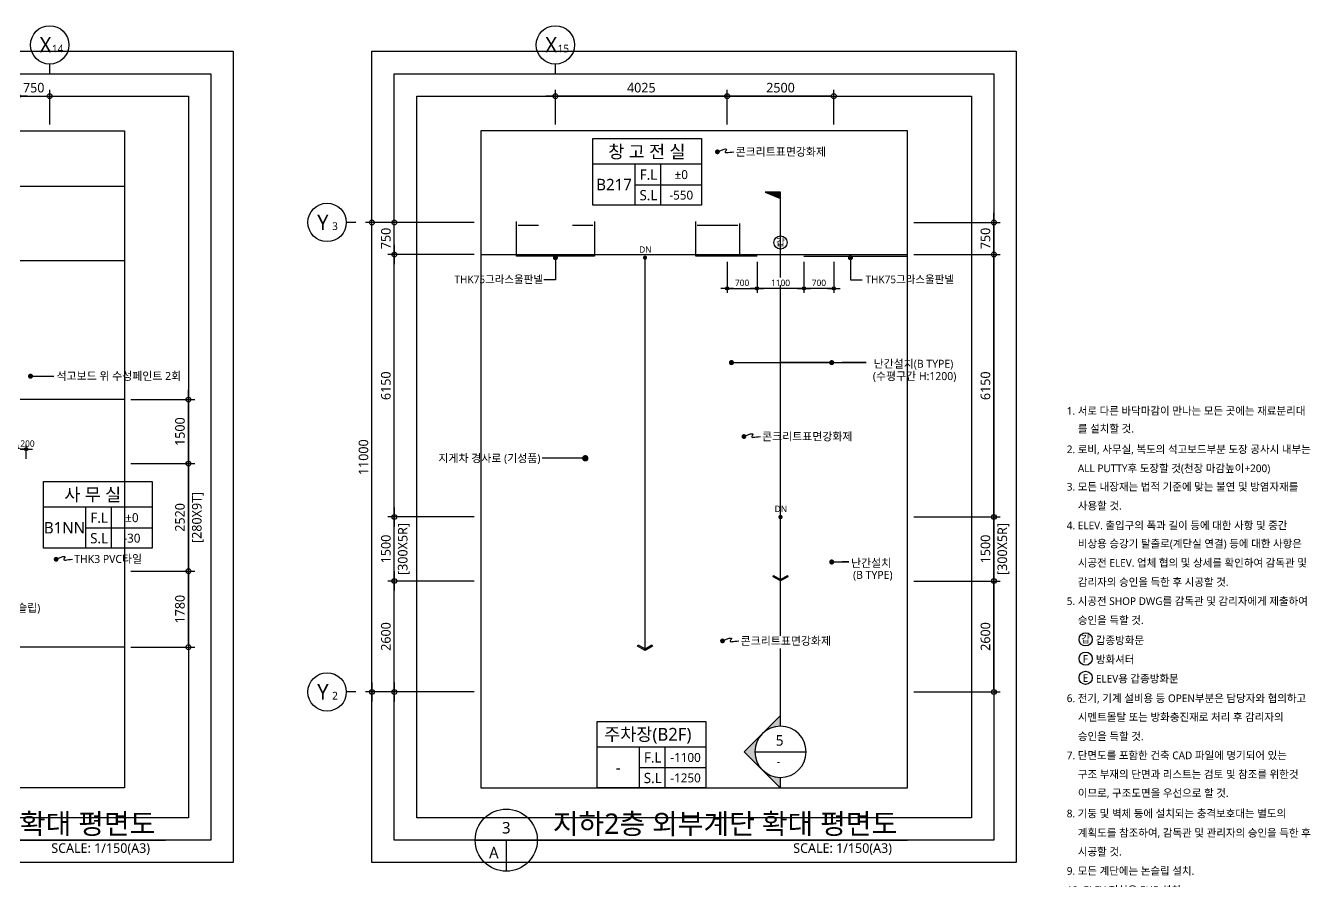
# Model space of a CAD drawing. Header units: millimetres. Extents: x -27408 to 60590, y 623 to 42257.
# Drawn here: x 30487 to 60590, y 22211 to 42257 of the extents above; entities that cross this region are included whole.
import ezdxf
from ezdxf.enums import TextEntityAlignment as Align

# ---------------------------------------------------------------- set-up
doc = ezdxf.new("R2010")
doc.units = ezdxf.units.MM
doc.header["$LTSCALE"] = 100
doc.header["$MEASUREMENT"] = 0
doc.header["$PDSIZE"] = -10
doc.linetypes.add('CEN', pattern=[62, 60, -1, 0, -1])
doc.layers.get('0').update_dxf_attribs({"linetype": 'CONTINUOUS'})
doc.layers.get('Defpoints').update_dxf_attribs({"color": 171, "linetype": 'CONTINUOUS'})
for name, color, linetype in [('CEN(ST)', 1, 'CEN'), ('ELE6', 8, 'CONTINUOUS'), ('INS', 251, 'BATTING'), ('LED', 7, 'CONTINUOUS'), ('NDIM', 7, 'CONTINUOUS'), ('SYM', 7, 'CONTINUOUS'), ('SYM(AXIS)', 7, 'CONTINUOUS'), ('SYM(STAIR)', 251, 'CONTINUOUS'), ('TEXT', 3, 'CONTINUOUS'), ('TEXT(AXIS)', 2, 'CONTINUOUS'), ('TEXT(MIN)', 7, 'CONTINUOUS'), ('TEXT(NOTE小)', 1, 'CONTINUOUS'), ('TEXT(노트)', 7, 'CONTINUOUS'), ('TEXT(실명)', 3, 'CONTINUOUS'), ('TEXT-기입', 6, 'CONTINUOUS'), ('TITLE', 7, 'CONTINUOUS')]:
    doc.layers.add(name, color=color, linetype=linetype)
doc.styles.add('CGS', font='cgse', dxfattribs={"bigfont": 'cgs'})
doc.styles.add('나눔바른고딕', font='NanumBarunGothic.ttf')
doc.linetypes.add('BATTING', pattern='A,0.0001,-0.1,[134,ltypeshp.shx,S=0.1,R=0,X=-0.1,Y=0],-0.2,[134,ltypeshp.shx,S=0.1,R=180,X=0.1,Y=0],-0.1', length=0.4001)
doc.dimstyles.new('NDIM 1200', dxfattribs={"dimscale": 75, "dimtxt": 3, "dimasz": 1, "dimexe": 2, "dimexo": 2, "dimgap": 1, "dimtad": 1, "dimdec": 0, "dimdsep": 46, "dimtxsty": 'CGS', "dimblk": 'DOT0', "dimcen": 1, "dimdle": 8, "dimclrd": 256, "dimclre": 256, "dimclrt": 256, "dimadec": 0, "dimazin": 0, "dimtfac": 1, "dimtdec": 0, "dimtix": 1, "dimtmove": 2, "dimatfit": 3, "dimldrblk": 'DOT0', "dimfxl": 1, "dimtolj": 1, "dimtzin": 0, "dimlwd": -1, "dimlwe": -1, "dimarcsym": 0})

# ---------------------------------------------------------------- blocks, each defined once
blk = doc.blocks.new('갑종방화문표기')
at = {"layer": 'TEXT(NOTE小)'}
blk.add_circle((0, 0), 150, dxfattribs=at)
at = {"layer": 'TEXT(NOTE小)', "style": '나눔바른고딕'}
blk.add_text('갑', height=160, dxfattribs=at).set_placement((0, 7), align=Align.MIDDLE_CENTER)
blk = doc.blocks.new('A$C4BDA14EB')
at = {"layer": 'TEXT(NOTE小)'}
blk.add_circle((515, 572), 515, dxfattribs=at)
at = {"layer": 'TEXT(NOTE小)', "style": '나눔바른고딕'}
blk.add_text('F', height=600, dxfattribs=at).set_placement((502, 554), align=Align.MIDDLE_CENTER)
blk = doc.blocks.new('A$C0853663C')
at = {"layer": 'TEXT(NOTE小)'}
blk.add_circle((515, 573), 515, dxfattribs=at)
at = {"layer": 'TEXT(NOTE小)', "style": '나눔바른고딕'}
blk.add_text('E', height=600, dxfattribs=at).set_placement((502, 554), align=Align.MIDDLE_CENTER)
blk = doc.blocks.new('NOTE')
for name, p, xscale, yscale, zscale in [('갑종방화문표기', (575, -5646), 1.030731055544951, 1.030731055544951, 1.030731055544951), ('A$C4BDA14EB', (420, -6268), 0.3, 0.3, 0.3), ('A$C0853663C', (420, -6718), 0.3, 0.3, 0.3)]:
    blk.add_blockref(name, p, dxfattribs=dict(xscale=xscale, yscale=yscale, zscale=zscale))
at = {"layer": 'TEXT', "style": '나눔바른고딕'}
for s, p in [('1. 서로 다른 바닥마감이 만나는 모든 곳에는 재료분리대', (132, -292)), ('를 설치할 것.', (393, -709)), ('2. 로비, 사무실, 복도의 석고보드부분 도장 공사시 내부는', (132, -1192)), ('ALL PUTTY후 도장할 것(천장 마감높이+200)', (393, -1638)), ('3. 모든 내장재는 법적 기준에 맞는 불연 및 방염자재를', (132, -2070)), ('사용할 것.', (393, -2516)), ('4. ELEV. 출입구의 폭과 길이 등에 대한 사항 및 중간', (132, -2976)), ('비상용 승강기 탈출로(계단실 연결) 등에 대한 사항은', (393, -3403)), ('시공전 ELEV. 업체 협의 및 상세를 확인하여 감독관 및', (393, -3853)), ('감리자의 승인을 득한 후 시공할 것.', (393, -4303)), ('5. 시공전 SHOP DWG를 감독관 및 감리자에게 제출하여', (132, -4750)), ('승인을 득할 것.', (393, -5196)), ('갑종방화문', (815, -5667)), ('방화셔터', (815, -6117)), ('ELEV용 갑종방화문', (815, -6567)), ('6. 전기, 기계 설비용 등 OPEN부분은 담당자와 협의하고', (132, -7026)), ('시멘트몰탈 또는 방화충진재로 처리 후 감리자의', (393, -7466)), ('승인을 득할 것.', (393, -7916)), ('7. 단면도를 포함한 건축 CAD 파일에 명기되어 있는', (132, -8363)), ('구조 부재의 단면과 리스트는 검토 및 참조를 위한것', (393, -8806)), ('이므로, 구조도면을 우선으로 할 것.', (393, -9246)), ('8. 기둥 및 벽체 등에 설치되는 충격보호대는 별도의', (132, -9726)), ('계획도를 참조하여, 감독관 및 관리자의 승인을 득한 후', (393, -10179)), ('시공할 것.', (393, -10619)), ('9. 모든 계단에는 논슬립 설치.', (132, -11070)), ('10. ELEV.전실은 EHP 설치.', (132, -11520)), ('11. 석재마감은 마천석 적용.', (132, -11970))]:
    blk.add_text(s, height=180, dxfattribs=at).set_placement(p, align=Align.MIDDLE_LEFT)
blk = doc.blocks.new('A$C2F20087E')
at = {"layer": 'SYM(AXIS)'}
blk.add_line((600, 0), (600, 300), dxfattribs=at)
blk.add_circle((600, 900), 600, dxfattribs=at)
blk = doc.blocks.new('DOT0')
blk.add_line((-3, 0), (3, 0))
at = {"color": 6}
blk.add_circle((0, 0), 0.75, dxfattribs=at)
blk = doc.blocks.new('*D25')
at = {"layer": 'Defpoints', "color": 0, "ltscale": 0.4, "transparency": 16777216}
for p in [(31050, 40607), (30300, 39793), (31050, 39793)]:
    blk.add_point(p, dxfattribs=at)
at = {"layer": 'NDIM', "ltscale": 0.4, "transparency": 16777216}
for p, q in [((30300, 39943), (30300, 40757)), ((31050, 39943), (31050, 40757)), ((30375, 40607), (30975, 40607))]:
    blk.add_line(p, q, dxfattribs=at)
at = {"layer": 'NDIM', "ltscale": 0.4, "transparency": 16777216, "xscale": 75, "yscale": 75, "zscale": 75, "rotation": 180}
blk.add_blockref('DOT0', (30300, 40607), dxfattribs=at)
at = {"layer": 'NDIM', "ltscale": 0.4, "transparency": 16777216, "xscale": 75, "yscale": 75, "zscale": 75}
blk.add_blockref('DOT0', (31050, 40607), dxfattribs=at)
at = {"layer": 'NDIM', "ltscale": 0.4, "transparency": 16777216, "insert": (30675, 40804), "char_height": 225, "attachment_point": 5, "style": '나눔바른고딕'}
blk.add_mtext('\\A1;750', dxfattribs=at)
blk = doc.blocks.new('*D24')
at = {"layer": 'Defpoints', "color": 0, "ltscale": 0.4, "transparency": 16777216}
for p in [(30300, 40607), (27100, 39793), (30300, 39793)]:
    blk.add_point(p, dxfattribs=at)
at = {"layer": 'NDIM', "ltscale": 0.4, "transparency": 16777216}
for p, q in [((27100, 39943), (27100, 40757)), ((30300, 39943), (30300, 40757)), ((27175, 40607), (30225, 40607))]:
    blk.add_line(p, q, dxfattribs=at)
at = {"layer": 'NDIM', "ltscale": 0.4, "transparency": 16777216, "xscale": 75, "yscale": 75, "zscale": 75, "rotation": 180}
blk.add_blockref('DOT0', (27100, 40607), dxfattribs=at)
at = {"layer": 'NDIM', "ltscale": 0.4, "transparency": 16777216, "xscale": 75, "yscale": 75, "zscale": 75}
blk.add_blockref('DOT0', (30300, 40607), dxfattribs=at)
at = {"layer": 'NDIM', "ltscale": 0.4, "transparency": 16777216, "insert": (28700, 40804), "char_height": 225, "attachment_point": 5, "style": '나눔바른고딕'}
blk.add_mtext('\\A1;3200', dxfattribs=at)
blk = doc.blocks.new('*D68')
at = {"layer": 'Defpoints', "color": 0, "ltscale": 0.4, "transparency": 16777216}
for p in [(32800, 29477), (34300, 29477), (32800, 27697)]:
    blk.add_point(p, dxfattribs=at)
at = {"layer": 'NDIM', "ltscale": 0.4, "transparency": 16777216}
for p, q in [((32950, 29477), (34450, 29477)), ((34300, 27772), (34300, 29402)), ((32950, 27697), (34450, 27697))]:
    blk.add_line(p, q, dxfattribs=at)
at = {"layer": 'NDIM', "ltscale": 0.4, "transparency": 16777216, "xscale": 75, "yscale": 75, "zscale": 75}
for p, rotation in [((34300, 29477), 90), ((34300, 27697), 270)]:
    blk.add_blockref('DOT0', p, dxfattribs=dict(at, rotation=rotation))
at = {"layer": 'NDIM', "ltscale": 0.4, "transparency": 16777216, "insert": (34103, 28587), "char_height": 225, "attachment_point": 5, "rotation": 90, "style": '나눔바른고딕'}
blk.add_mtext('\\A1;1780', dxfattribs=at)
blk = doc.blocks.new('*D69')
at = {"layer": 'Defpoints', "color": 0, "ltscale": 0.4, "transparency": 16777216}
for p in [(32800, 31997), (34300, 31997), (32800, 29477)]:
    blk.add_point(p, dxfattribs=at)
at = {"layer": 'NDIM', "ltscale": 0.4, "transparency": 16777216}
for p, q in [((32950, 31997), (34450, 31997)), ((34300, 29552), (34300, 31922)), ((32950, 29477), (34450, 29477))]:
    blk.add_line(p, q, dxfattribs=at)
at = {"layer": 'NDIM', "ltscale": 0.4, "transparency": 16777216, "xscale": 75, "yscale": 75, "zscale": 75}
for p, rotation in [((34300, 31997), 90), ((34300, 29477), 270)]:
    blk.add_blockref('DOT0', p, dxfattribs=dict(at, rotation=rotation))
at = {"layer": 'NDIM', "ltscale": 0.4, "transparency": 16777216, "char_height": 225, "attachment_point": 5, "rotation": 90, "style": '나눔바른고딕'}
for s, insert in [('\\A1;[280X9T]', (34521, 30737)), ('\\A1;2520', (34103, 30737))]:
    blk.add_mtext(s, dxfattribs=dict(at, insert=insert))
blk = doc.blocks.new('*D70')
at = {"layer": 'Defpoints', "color": 0, "ltscale": 0.4, "transparency": 16777216}
for p in [(32800, 33497), (34300, 33497), (32800, 31997)]:
    blk.add_point(p, dxfattribs=at)
at = {"layer": 'NDIM', "ltscale": 0.4, "transparency": 16777216}
for p, q in [((32950, 33497), (34450, 33497)), ((34300, 32072), (34300, 33422)), ((32950, 31997), (34450, 31997))]:
    blk.add_line(p, q, dxfattribs=at)
at = {"layer": 'NDIM', "ltscale": 0.4, "transparency": 16777216, "xscale": 75, "yscale": 75, "zscale": 75}
for p, rotation in [((34300, 33497), 90), ((34300, 31997), 270)]:
    blk.add_blockref('DOT0', p, dxfattribs=dict(at, rotation=rotation))
at = {"layer": 'NDIM', "ltscale": 0.4, "transparency": 16777216, "insert": (34103, 32747), "char_height": 225, "attachment_point": 5, "rotation": 90, "style": '나눔바른고딕'}
blk.add_mtext('\\A1;1500', dxfattribs=at)
blk = doc.blocks.new('*D54')
at = {"layer": 'Defpoints', "color": 0, "ltscale": 0.4, "transparency": 16777216}
for p in [(30500, 32336), (30300, 32010), (30500, 32010)]:
    blk.add_point(p, dxfattribs=at)
at = {"layer": 'NDIM', "ltscale": 0.4, "transparency": 16777216}
for p, q in [((30300, 32110), (30300, 32436)), ((30350, 32336), (30450, 32336)), ((30500, 32110), (30500, 32436))]:
    blk.add_line(p, q, dxfattribs=at)
at = {"layer": 'NDIM', "ltscale": 0.4, "transparency": 16777216, "xscale": 50, "yscale": 50, "zscale": 50, "rotation": 180}
blk.add_blockref('DOT0', (30300, 32336), dxfattribs=at)
at = {"layer": 'NDIM', "ltscale": 0.4, "transparency": 16777216, "xscale": 50, "yscale": 50, "zscale": 50}
blk.add_blockref('DOT0', (30500, 32336), dxfattribs=at)
at = {"layer": 'NDIM', "ltscale": 0.4, "transparency": 16777216, "insert": (30530, 32465), "char_height": 150, "attachment_point": 5, "style": '나눔바른고딕'}
blk.add_mtext('\\A1;200', dxfattribs=at)
blk = doc.blocks.new('_Dot')
at = {"color": 0, "linetype": 'ByBlock', "lineweight": -2}
blk.add_line((-0.5, 0), (-1, 0), dxfattribs=at)
at = {"color": 0, "linetype": 'ByBlock', "const_width": 0.5}
blk.add_lwpolyline([(-0.25, 0, 1), (0.25, 0, 1)], format="xyb", close=True, dxfattribs=at)
blk = doc.blocks.new('A$C51E23882')
at = {"layer": 'TITLE'}
blk.add_lwpolyline([(8500, 0), (0, 0), (0, 5200), (8500, 5200)], close=True, dxfattribs=at)
for points in [[(8500, 3200), (0, 3200)], [(3300, 3200), (3300, 0)], [(5300, 3200), (5300, 0)], [(3300, 1600), (8500, 1600)]]:
    blk.add_lwpolyline(points, dxfattribs=at)
at = {"layer": 'TITLE', "style": '나눔바른고딕'}
for s, p in [('F.L', (4352, 2378)), ('S.L', (4352, 778))]:
    blk.add_text(s, height=800, dxfattribs=at).set_placement(p, align=Align.MIDDLE)
blk = doc.blocks.new('*D266')
at = {"layer": 'Defpoints', "color": 0, "ltscale": 0.4, "transparency": 16777216}
for p in [(39125, 30747), (41150, 30747), (41150, 29247)]:
    blk.add_point(p, dxfattribs=at)
at = {"layer": 'NDIM', "ltscale": 0.4, "transparency": 16777216}
for p, q in [((41000, 30747), (38975, 30747)), ((39125, 29322), (39125, 30672)), ((41000, 29247), (38975, 29247))]:
    blk.add_line(p, q, dxfattribs=at)
at = {"layer": 'NDIM', "ltscale": 0.4, "transparency": 16777216, "xscale": 75, "yscale": 75, "zscale": 75}
for p, rotation in [((39125, 30747), 90), ((39125, 29247), 270)]:
    blk.add_blockref('DOT0', p, dxfattribs=dict(at, rotation=rotation))
at = {"layer": 'NDIM', "ltscale": 0.4, "transparency": 16777216, "char_height": 225, "attachment_point": 5, "rotation": 90, "style": '나눔바른고딕'}
for s, insert in [('\\A1;[300X5R]', (39346, 29997)), ('\\A1;1500', (38928, 29997))]:
    blk.add_mtext(s, dxfattribs=dict(at, insert=insert))
blk = doc.blocks.new('*D267')
at = {"layer": 'Defpoints', "color": 0, "ltscale": 0.4, "transparency": 16777216}
for p in [(39125, 29247), (41150, 29247), (41150, 26647)]:
    blk.add_point(p, dxfattribs=at)
at = {"layer": 'NDIM', "ltscale": 0.4, "transparency": 16777216}
for p, q in [((41000, 29247), (38975, 29247)), ((39125, 26722), (39125, 29172)), ((41000, 26647), (38975, 26647))]:
    blk.add_line(p, q, dxfattribs=at)
at = {"layer": 'NDIM', "ltscale": 0.4, "transparency": 16777216, "xscale": 75, "yscale": 75, "zscale": 75}
for p, rotation in [((39125, 29247), 90), ((39125, 26647), 270)]:
    blk.add_blockref('DOT0', p, dxfattribs=dict(at, rotation=rotation))
at = {"layer": 'NDIM', "ltscale": 0.4, "transparency": 16777216, "insert": (38928, 27947), "char_height": 225, "attachment_point": 5, "rotation": 90, "style": '나눔바른고딕'}
blk.add_mtext('\\A1;2600', dxfattribs=at)
blk = doc.blocks.new('*D268')
at = {"layer": 'Defpoints', "color": 0, "ltscale": 0.4, "transparency": 16777216}
for p in [(39125, 36897), (41150, 36897), (41150, 30747)]:
    blk.add_point(p, dxfattribs=at)
at = {"layer": 'NDIM', "ltscale": 0.4, "transparency": 16777216}
for p, q in [((41000, 36897), (38975, 36897)), ((39125, 30822), (39125, 36822)), ((41000, 30747), (38975, 30747))]:
    blk.add_line(p, q, dxfattribs=at)
at = {"layer": 'NDIM', "ltscale": 0.4, "transparency": 16777216, "xscale": 75, "yscale": 75, "zscale": 75}
for p, rotation in [((39125, 36897), 90), ((39125, 30747), 270)]:
    blk.add_blockref('DOT0', p, dxfattribs=dict(at, rotation=rotation))
at = {"layer": 'NDIM', "ltscale": 0.4, "transparency": 16777216, "insert": (38928, 33822), "char_height": 225, "attachment_point": 5, "rotation": 90, "style": '나눔바른고딕'}
blk.add_mtext('\\A1;6150', dxfattribs=at)
blk = doc.blocks.new('*D269')
at = {"layer": 'Defpoints', "color": 0, "ltscale": 0.4, "transparency": 16777216}
for p in [(38600, 37647), (41150, 37647), (41150, 26647)]:
    blk.add_point(p, dxfattribs=at)
at = {"layer": 'NDIM', "ltscale": 0.4, "transparency": 16777216}
for p, q in [((41000, 37647), (38450, 37647)), ((38600, 26722), (38600, 37572)), ((41000, 26647), (38450, 26647))]:
    blk.add_line(p, q, dxfattribs=at)
at = {"layer": 'NDIM', "ltscale": 0.4, "transparency": 16777216, "xscale": 75, "yscale": 75, "zscale": 75}
for p, rotation in [((38600, 37647), 90), ((38600, 26647), 270)]:
    blk.add_blockref('DOT0', p, dxfattribs=dict(at, rotation=rotation))
at = {"layer": 'NDIM', "ltscale": 0.4, "transparency": 16777216, "insert": (38403, 32147), "char_height": 225, "attachment_point": 5, "rotation": 90, "style": '나눔바른고딕'}
blk.add_mtext('\\A1;11000', dxfattribs=at)
blk = doc.blocks.new('*D270')
at = {"layer": 'Defpoints', "color": 0, "ltscale": 0.4, "transparency": 16777216}
for p in [(39125, 37647), (41150, 37647), (41150, 36897)]:
    blk.add_point(p, dxfattribs=at)
at = {"layer": 'NDIM', "ltscale": 0.4, "transparency": 16777216}
for p, q in [((41000, 37647), (38975, 37647)), ((39125, 36972), (39125, 37572)), ((41000, 36897), (38975, 36897))]:
    blk.add_line(p, q, dxfattribs=at)
at = {"layer": 'NDIM', "ltscale": 0.4, "transparency": 16777216, "xscale": 75, "yscale": 75, "zscale": 75}
for p, rotation in [((39125, 37647), 90), ((39125, 36897), 270)]:
    blk.add_blockref('DOT0', p, dxfattribs=dict(at, rotation=rotation))
at = {"layer": 'NDIM', "ltscale": 0.4, "transparency": 16777216, "insert": (38928, 37272), "char_height": 225, "attachment_point": 5, "rotation": 90, "style": '나눔바른고딕'}
blk.add_mtext('\\A1;750', dxfattribs=at)
blk = doc.blocks.new('*D271')
at = {"layer": 'Defpoints', "color": 0, "ltscale": 0.4, "transparency": 16777216}
for p in [(42900, 40607), (42900, 39793), (46925, 39793)]:
    blk.add_point(p, dxfattribs=at)
at = {"layer": 'NDIM', "ltscale": 0.4, "transparency": 16777216}
for p, q in [((42900, 39943), (42900, 40757)), ((46925, 39943), (46925, 40757)), ((46850, 40607), (42975, 40607))]:
    blk.add_line(p, q, dxfattribs=at)
at = {"layer": 'NDIM', "ltscale": 0.4, "transparency": 16777216, "xscale": 75, "yscale": 75, "zscale": 75, "rotation": 180}
blk.add_blockref('DOT0', (42900, 40607), dxfattribs=at)
at = {"layer": 'NDIM', "ltscale": 0.4, "transparency": 16777216, "xscale": 75, "yscale": 75, "zscale": 75}
blk.add_blockref('DOT0', (46925, 40607), dxfattribs=at)
at = {"layer": 'NDIM', "ltscale": 0.4, "transparency": 16777216, "insert": (44913, 40804), "char_height": 225, "attachment_point": 5, "style": '나눔바른고딕'}
blk.add_mtext('\\A1;4025', dxfattribs=at)
blk = doc.blocks.new('*D272')
at = {"layer": 'Defpoints', "color": 0, "ltscale": 0.4, "transparency": 16777216}
for p in [(46925, 40607), (46925, 39793), (49425, 39793)]:
    blk.add_point(p, dxfattribs=at)
at = {"layer": 'NDIM', "ltscale": 0.4, "transparency": 16777216}
for p, q in [((46925, 39943), (46925, 40757)), ((49425, 39943), (49425, 40757)), ((49350, 40607), (47000, 40607))]:
    blk.add_line(p, q, dxfattribs=at)
at = {"layer": 'NDIM', "ltscale": 0.4, "transparency": 16777216, "xscale": 75, "yscale": 75, "zscale": 75, "rotation": 180}
blk.add_blockref('DOT0', (46925, 40607), dxfattribs=at)
at = {"layer": 'NDIM', "ltscale": 0.4, "transparency": 16777216, "xscale": 75, "yscale": 75, "zscale": 75}
blk.add_blockref('DOT0', (49425, 40607), dxfattribs=at)
at = {"layer": 'NDIM', "ltscale": 0.4, "transparency": 16777216, "insert": (48175, 40804), "char_height": 225, "attachment_point": 5, "style": '나눔바른고딕'}
blk.add_mtext('\\A1;2500', dxfattribs=at)
blk = doc.blocks.new('SECTION_계단실E1')
at = {"layer": 'SYM'}
blk.add_hatch(color=256, dxfattribs=at).paths.add_polyline_path([(447405, -138925), (447765, -139069), (447765, -138925)])
h = blk.add_hatch(color=256, dxfattribs=at)
h.paths.add_polyline_path([(446917, -152033), (447341, -152457, -0.414214), (447341, -151609)])
h.paths.add_polyline_path([(447341, -152457), (447765, -152882), (447765, -152633, -0.198912)])
h.paths.add_polyline_path([(447341, -151609, -0.198912), (447765, -151433), (447765, -151185)])
at = {"layer": 'Defpoints'}
blk.add_line((447765, -149014), (447765, -141282), dxfattribs=at)
at = {"layer": 'SYM'}
for p, q in [((447405, -138925), (447765, -139069)), ((447765, -138925), (447405, -138925)), ((447765, -140922), (447765, -138925)), ((447765, -141282), (447765, -141102)), ((447765, -149314), (447765, -149014)), ((447765, -151433), (447765, -149614)), ((447765, -151185), (446917, -152033)), ((447765, -152882), (446917, -152033)), ((447165, -152033), (448365, -152033)), ((447765, -152882), (447765, -152633))]:
    blk.add_line(p, q, dxfattribs=at)
blk.add_arc((447765, -152033), 600, 90, 89.7615, dxfattribs=at)
blk = doc.blocks.new('*D273')
at = {"layer": 'Defpoints', "color": 0, "ltscale": 0.4, "transparency": 16777216}
for p in [(51150, 30747), (53175, 30747), (51150, 29247)]:
    blk.add_point(p, dxfattribs=at)
at = {"layer": 'NDIM', "ltscale": 0.4, "transparency": 16777216}
for p, q in [((51300, 30747), (53325, 30747)), ((53175, 29322), (53175, 30672)), ((51300, 29247), (53325, 29247))]:
    blk.add_line(p, q, dxfattribs=at)
at = {"layer": 'NDIM', "ltscale": 0.4, "transparency": 16777216, "xscale": 75, "yscale": 75, "zscale": 75}
for p, rotation in [((53175, 30747), 90), ((53175, 29247), 270)]:
    blk.add_blockref('DOT0', p, dxfattribs=dict(at, rotation=rotation))
at = {"layer": 'NDIM', "ltscale": 0.4, "transparency": 16777216, "char_height": 225, "attachment_point": 5, "rotation": 90, "style": '나눔바른고딕'}
for s, insert in [('\\A1;[300X5R]', (53396, 29997)), ('\\A1;1500', (52978, 29997))]:
    blk.add_mtext(s, dxfattribs=dict(at, insert=insert))
blk = doc.blocks.new('*D274')
at = {"layer": 'Defpoints', "color": 0, "ltscale": 0.4, "transparency": 16777216}
for p in [(51150, 29247), (53175, 29247), (51150, 26647)]:
    blk.add_point(p, dxfattribs=at)
at = {"layer": 'NDIM', "ltscale": 0.4, "transparency": 16777216}
for p, q in [((51300, 29247), (53325, 29247)), ((53175, 26722), (53175, 29172)), ((51300, 26647), (53325, 26647))]:
    blk.add_line(p, q, dxfattribs=at)
at = {"layer": 'NDIM', "ltscale": 0.4, "transparency": 16777216, "xscale": 75, "yscale": 75, "zscale": 75}
for p, rotation in [((53175, 29247), 90), ((53175, 26647), 270)]:
    blk.add_blockref('DOT0', p, dxfattribs=dict(at, rotation=rotation))
at = {"layer": 'NDIM', "ltscale": 0.4, "transparency": 16777216, "insert": (52978, 27947), "char_height": 225, "attachment_point": 5, "rotation": 90, "style": '나눔바른고딕'}
blk.add_mtext('\\A1;2600', dxfattribs=at)
blk = doc.blocks.new('*D275')
at = {"layer": 'Defpoints', "color": 0, "ltscale": 0.4, "transparency": 16777216}
for p in [(51150, 36897), (53175, 36897), (51150, 30747)]:
    blk.add_point(p, dxfattribs=at)
at = {"layer": 'NDIM', "ltscale": 0.4, "transparency": 16777216}
for p, q in [((51300, 36897), (53325, 36897)), ((53175, 30822), (53175, 36822)), ((51300, 30747), (53325, 30747))]:
    blk.add_line(p, q, dxfattribs=at)
at = {"layer": 'NDIM', "ltscale": 0.4, "transparency": 16777216, "xscale": 75, "yscale": 75, "zscale": 75}
for p, rotation in [((53175, 36897), 90), ((53175, 30747), 270)]:
    blk.add_blockref('DOT0', p, dxfattribs=dict(at, rotation=rotation))
at = {"layer": 'NDIM', "ltscale": 0.4, "transparency": 16777216, "insert": (52978, 33822), "char_height": 225, "attachment_point": 5, "rotation": 90, "style": '나눔바른고딕'}
blk.add_mtext('\\A1;6150', dxfattribs=at)
blk = doc.blocks.new('*D276')
at = {"layer": 'Defpoints', "color": 0, "ltscale": 0.4, "transparency": 16777216}
for p in [(51150, 37647), (53175, 37647), (51150, 36897)]:
    blk.add_point(p, dxfattribs=at)
at = {"layer": 'NDIM', "ltscale": 0.4, "transparency": 16777216}
for p, q in [((51300, 37647), (53325, 37647)), ((53175, 36972), (53175, 37572)), ((51300, 36897), (53325, 36897))]:
    blk.add_line(p, q, dxfattribs=at)
at = {"layer": 'NDIM', "ltscale": 0.4, "transparency": 16777216, "xscale": 75, "yscale": 75, "zscale": 75}
for p, rotation in [((53175, 37647), 90), ((53175, 36897), 270)]:
    blk.add_blockref('DOT0', p, dxfattribs=dict(at, rotation=rotation))
at = {"layer": 'NDIM', "ltscale": 0.4, "transparency": 16777216, "insert": (52978, 37272), "char_height": 225, "attachment_point": 5, "rotation": 90, "style": '나눔바른고딕'}
blk.add_mtext('\\A1;750', dxfattribs=at)
blk = doc.blocks.new('*D324')
at = {"layer": 'Defpoints', "color": 0, "ltscale": 0.4, "transparency": 16777216}
for p in [(47625, 36822), (48725, 36822), (47625, 36101)]:
    blk.add_point(p, dxfattribs=at)
at = {"layer": 'NDIM', "ltscale": 0.4, "transparency": 16777216}
for p, q in [((47625, 36722), (47625, 36001)), ((48725, 36722), (48725, 36001)), ((48675, 36101), (47675, 36101))]:
    blk.add_line(p, q, dxfattribs=at)
at = {"layer": 'NDIM', "ltscale": 0.4, "transparency": 16777216, "xscale": 50, "yscale": 50, "zscale": 50, "rotation": 180}
blk.add_blockref('DOT0', (47625, 36101), dxfattribs=at)
at = {"layer": 'NDIM', "ltscale": 0.4, "transparency": 16777216, "xscale": 50, "yscale": 50, "zscale": 50}
blk.add_blockref('DOT0', (48725, 36101), dxfattribs=at)
at = {"layer": 'NDIM', "ltscale": 0.4, "transparency": 16777216, "insert": (48175, 36232), "char_height": 150, "attachment_point": 5, "style": '나눔바른고딕'}
blk.add_mtext('\\A1;1100', dxfattribs=at)
blk = doc.blocks.new('*D325')
at = {"layer": 'Defpoints', "color": 0, "ltscale": 0.4, "transparency": 16777216}
for p in [(46925, 36822), (47625, 36822), (47625, 36101)]:
    blk.add_point(p, dxfattribs=at)
at = {"layer": 'NDIM', "ltscale": 0.4, "transparency": 16777216}
for p, q in [((46925, 36722), (46925, 36001)), ((47625, 36722), (47625, 36001)), ((46975, 36101), (47575, 36101))]:
    blk.add_line(p, q, dxfattribs=at)
at = {"layer": 'NDIM', "ltscale": 0.4, "transparency": 16777216, "xscale": 50, "yscale": 50, "zscale": 50, "rotation": 180}
blk.add_blockref('DOT0', (46925, 36101), dxfattribs=at)
at = {"layer": 'NDIM', "ltscale": 0.4, "transparency": 16777216, "xscale": 50, "yscale": 50, "zscale": 50}
blk.add_blockref('DOT0', (47625, 36101), dxfattribs=at)
at = {"layer": 'NDIM', "ltscale": 0.4, "transparency": 16777216, "insert": (47275, 36232), "char_height": 150, "attachment_point": 5, "style": '나눔바른고딕'}
blk.add_mtext('\\A1;700', dxfattribs=at)
blk = doc.blocks.new('*D326')
at = {"layer": 'Defpoints', "color": 0, "ltscale": 0.4, "transparency": 16777216}
for p in [(48725, 36822), (49425, 36822), (48725, 36101)]:
    blk.add_point(p, dxfattribs=at)
at = {"layer": 'NDIM', "ltscale": 0.4, "transparency": 16777216}
for p, q in [((48725, 36722), (48725, 36001)), ((49425, 36722), (49425, 36001)), ((49375, 36101), (48775, 36101))]:
    blk.add_line(p, q, dxfattribs=at)
at = {"layer": 'NDIM', "ltscale": 0.4, "transparency": 16777216, "xscale": 50, "yscale": 50, "zscale": 50, "rotation": 180}
blk.add_blockref('DOT0', (48725, 36101), dxfattribs=at)
at = {"layer": 'NDIM', "ltscale": 0.4, "transparency": 16777216, "xscale": 50, "yscale": 50, "zscale": 50}
blk.add_blockref('DOT0', (49425, 36101), dxfattribs=at)
at = {"layer": 'NDIM', "ltscale": 0.4, "transparency": 16777216, "insert": (49075, 36232), "char_height": 150, "attachment_point": 5, "style": '나눔바른고딕'}
blk.add_mtext('\\A1;700', dxfattribs=at)

msp = doc.modelspace()

# ---------------------------------------------------------------- linework, layer by layer
at = {"layer": 'CEN(ST)', "ltscale": 10000}
for p, q in [((24600, 38497.4), (32800, 38497.4)), ((32800, 36747.4), (24600, 36747.4)), ((41150, 36897.4), (51150, 36897.4)), ((32800, 33497.4), (24600, 33497.4)), ((32800, 27697.4), (24600, 27697.4))]:
    msp.add_line(p, q, dxfattribs=at)
at = {"layer": 'Defpoints', "ltscale": 10000}
for points in [[(22050, 41657.1), (35350, 41657.1), (35350, 22650), (22050, 22650)], [(38600, 41657.1), (53700, 41657.1), (53700, 22650), (38600, 22650)], [(22575, 41132.1), (34825, 41132.1), (34825, 23175), (22575, 23175)], [(39125, 41132.1), (53175, 41132.1), (53175, 23175), (39125, 23175)], [(23100, 40607.1), (34300, 40607.1), (34300, 23700), (23100, 23700)], [(39650, 40607.1), (52650, 40607.1), (52650, 23700), (39650, 23700)], [(24600, 39793.1), (32800, 39793.1), (32800, 24397.4), (24600, 24397.4)], [(51150, 39793.1), (41150, 39793.1), (41150, 24397.4), (51150, 24397.4)]]:
    msp.add_lwpolyline(points, close=True, dxfattribs=at)
at = {"layer": 'INS', "ltscale": 2.5}
msp.add_line((24600, 38497.4), (32800, 38497.4), dxfattribs=at)
at = {"layer": 'INS', "ltscale": 0.9}
for points in [[(43812.5, 37672.4), (43812.5, 36859.9), (41987.5, 36859.9), (41987.5, 37672.4)], [(47625, 36859.9), (46187.5, 36859.9), (46187.5, 37672.4)], [(42025, 37584.9), (42500, 37584.9)], [(43300, 37584.9), (43775, 37584.9)], [(46225, 37584.9), (47175, 37584.9)], [(47212.5, 37622.4), (47212.5, 36897.4)], [(48725, 36859.9), (51150, 36859.9)]]:
    msp.add_lwpolyline(points, dxfattribs=at)
at = {"layer": 'LED', "const_width": 56.2}
for points in [[(46697.2, 39330.3, -1), (46697.2, 39274, -1)], [(47317.5, 32660.3, -1), (47317.5, 32604, -1)], [(31200.2, 29785.2, -1), (31200.2, 29729, -1)], [(46815.4, 27872, -1), (46815.4, 27815.8, -1)]]:
    msp.add_lwpolyline(points, format="xyb", close=True, dxfattribs=at)
at = {"layer": 'LED'}
for points in [[(46697.2, 39302.2), (46790.9, 39341.2), (46853.1, 39362.3), (46889.3, 39368.8), (46905.2, 39364.1), (46906.6, 39351.5), (46899, 39334.5), (46888.3, 39316.5), (46880, 39300.9), (46878.8, 39290.3), (46885.6, 39284.5), (46900.2, 39282.7), (46922.3, 39284.1), (46951.9, 39287.5), (46988.6, 39292.3), (47032.4, 39297.5), (47083.1, 39302.2)], [(47317.5, 32632.2), (47411.2, 32671.2), (47473.3, 32692.3), (47509.5, 32698.8), (47525.5, 32694), (47526.8, 32681.5), (47519.3, 32664.5), (47508.5, 32646.5), (47500.2, 32630.9), (47499.1, 32620.3), (47505.9, 32614.5), (47520.5, 32612.7), (47542.6, 32614.1), (47572.2, 32617.5), (47608.9, 32622.3), (47652.7, 32627.5), (47703.4, 32632.2)], [(31200.2, 29757.1), (31294, 29796.2), (31356.1, 29817.3), (31392.3, 29823.8), (31408.2, 29819), (31409.6, 29806.5), (31402, 29789.5), (31391.3, 29771.5), (31383, 29755.8), (31381.8, 29745.2), (31388.6, 29739.5), (31403.2, 29737.7), (31425.4, 29739), (31454.9, 29742.5), (31491.7, 29747.3), (31535.5, 29752.5), (31586.1, 29757.1)], [(46815.4, 27843.9), (46909.2, 27883), (46971.3, 27904.1), (47007.5, 27910.5), (47023.4, 27905.8), (47024.8, 27893.3), (47017.2, 27876.3), (47006.5, 27858.3), (46998.2, 27842.6), (46997, 27832), (47003.8, 27826.3), (47018.4, 27824.5), (47040.5, 27825.8), (47070.1, 27829.3), (47106.9, 27834.1), (47150.7, 27839.2), (47201.3, 27843.9)]]:
    msp.add_lwpolyline(points, dxfattribs=at)
at = {"layer": 'NDIM', "ltscale": 10000}
msp.add_lwpolyline([(30600, 34045.3), (31145.7, 34045.3)], dxfattribs=at)
at = {"layer": 'SYM'}
for p, q in [((23635.6, 23175), (33764.4, 23175)), ((41021.1, 23175), (51150, 23175)), ((41748.4, 23175), (41748.4, 22447.7))]:
    msp.add_line(p, q, dxfattribs=at)
msp.add_circle((41748.4, 23175), 727.3, dxfattribs=at)
at = {"layer": 'SYM(STAIR)', "const_width": 50}
for points in [[(45000, 36797.4, 1), (45000, 36847.4, 1)], [(48175, 30722.4, 1), (48175, 30772.4, 1)]]:
    msp.add_lwpolyline(points, format="xyb", close=True, dxfattribs=at)
at = {"layer": 'SYM(STAIR)'}
for points in [[(45000, 27622.4), (45000, 36822.4)], [(48175, 29247.4), (48175, 30747.4)]]:
    msp.add_lwpolyline(points, dxfattribs=at)
for points in [[(47999.8, 29348.5), (48014.1, 29373.3), (48175, 29280.4), (48335.9, 29373.3), (48350.2, 29348.5), (48175, 29247.4)], [(44824.8, 27723.5), (44839.1, 27748.3), (45000, 27655.4), (45160.9, 27748.3), (45175.2, 27723.5), (45000, 27622.4)]]:
    msp.add_lwpolyline(points, close=True, dxfattribs=at)

# ---------------------------------------------------------------- block references
for name, p, xscale, yscale, zscale in [('A$C2F20087E', (30600, 41132.1), 0.75, 0.75, 0.75), ('A$C2F20087E', (42450, 41132.1), 0.75, 0.75, 0.75), ('A$C51E23882', (43774.5, 38052.4), 0.3, 0.3, 0.3), ('갑종방화문표기', (48175, 37177), 1.030731055544951, 1.030731055544951, 1.030731055544951), ('A$C51E23882', (30901.7, 30015.5), 0.3, 0.3, 0.3), ('A$C51E23882', (43875, 24397.4), 0.3, 0.3, 0.3)]:
    msp.add_blockref(name, p, dxfattribs=dict(xscale=xscale, yscale=yscale, zscale=zscale))
msp.add_blockref('SECTION_계단실E1', (-399590.3, 177279))
at = {"xscale": 0.75, "yscale": 0.75, "zscale": 0.75, "rotation": 89.99999999999932}
for p in [(38225, 37197.4), (38225, 26197.4)]:
    msp.add_blockref('A$C2F20087E', p, dxfattribs=at)
at = {"layer": 'ELE6'}
msp.add_blockref('NOTE', (54750, 33525), dxfattribs=at)
at = {"layer": 'NDIM', "ltscale": 10000, "xscale": 120, "yscale": 120, "zscale": 120, "rotation": 180}
msp.add_blockref('_Dot', (30600, 34045.3), dxfattribs=at)

# ---------------------------------------------------------------- texts
at = {"layer": 'TEXT', "style": '나눔바른고딕'}
for s, height, p in [('5', 250, (48061.5, 25388.5)), ('-', 166.7, (48090.2, 24933.1))]:
    msp.add_text(s, height=height, dxfattribs=at).set_placement(p)
for s, p in [('계단실G 지하1층 확대 평면도', (33526.1, 23560.5)), ('지하2층 외부계단 확대 평면도', (50911.6, 23560.5))]:
    msp.add_text(s, height=480, dxfattribs=at).set_placement(p, align=Align.MIDDLE_RIGHT)
for s, p in [('3', (41748.4, 23465.9)), ('A', (41457.5, 22884.1))]:
    msp.add_text(s, height=270, dxfattribs=at).set_placement(p, align=Align.MIDDLE)
for p in [(33401.8, 23102.3), (50787.4, 23102.3)]:
    msp.add_text('SCALE: 1/150(A3)', height=225, dxfattribs=at).set_placement(p, align=Align.TOP_RIGHT)
at = {"layer": 'TEXT(AXIS)', "style": '나눔바른고딕'}
for s, height, p in [('X', 360, (30951.3, 41810.1)), ('X', 360, (42801.3, 41810.1)), ('14', 180, (31235.7, 41720.1)), ('15', 180, (43085.7, 41720.1)), ('Y', 360, (37451.3, 37650.3)), ('3', 180, (37735.7, 37560.4)), ('Y', 360, (37451.3, 26650.3)), ('2', 180, (37735.7, 26560.4))]:
    msp.add_text(s, height=height, dxfattribs=at).set_placement(p, align=Align.MIDDLE)
at = {"layer": 'TEXT(MIN)', "style": '나눔바른고딕'}
for p in [(45008.1, 37012), (48183.1, 30937)]:
    msp.add_text('DN', height=150, dxfattribs=at).set_placement(p, align=Align.MIDDLE_CENTER)
msp.add_text('THK75그라스울판넬', height=180, dxfattribs=at).set_placement((42607.7, 36313.8), align=Align.MIDDLE_RIGHT)
msp.add_text('THK75그라스울판넬', height=180, rotation=360, dxfattribs=at).set_placement((52238.4, 36313.8), align=Align.MIDDLE_RIGHT)
at = {"layer": 'TEXT(노트)', "style": '나눔바른고딕'}
for s, p in [('콘크리트표면강화제', (47123.3, 39302.2)), ('콘크리트표면강화제', (47743.6, 32632.2)), ('THK3 PVC타일', (31624.3, 29763.7)), ('계단용 테라조타일(논슬립)', (28030.7, 28618.3)), ('콘크리트표면강화제', (47241.6, 27843.9))]:
    msp.add_text(s, height=187.5, dxfattribs=at).set_placement(p, align=Align.MIDDLE_LEFT)
for s, p in [('난간설치(B TYPE)', (52223.4, 34336.5)), ('석고보드 위 수성페인트 2회', (34128.8, 34049.5)), ('(수평구간 H:1200)', (52295.4, 34047.8)), ('지게차 경사로 (기성품)', (42549.5, 32122.4)), ('난간설치', (50768.1, 29667.8)), ('(B TYPE)', (50801, 29389.8))]:
    msp.add_text(s, height=187.5, dxfattribs=at).set_placement(p, align=Align.MIDDLE_RIGHT)
at = {"layer": 'TEXT(실명)', "style": '나눔바른고딕'}
for s, p in [('창 고 전 실', (45043.8, 39310.7)), ('사 무 실', (32057.9, 31273.7)), ('주차장(B2F)', (45066.2, 25641.6))]:
    msp.add_text(s, height=300, dxfattribs=at).set_placement(p, align=Align.MIDDLE)
at = {"layer": 'TEXT-기입', "style": '나눔바른고딕'}
for s, height, p in [('±0', 210, (45849.3, 38768.8)), ('B217', 270, (44273.7, 38536.4)), ('-550', 210, (45849.3, 38288.8)), ('±0', 210, (32976.3, 30731)), ('B1NN', 270, (31396.7, 30495.5)), ('-30', 210, (32976.5, 30251.8)), ('-1100', 210, (45949.6, 25112.8)), ('-', 270, (44370, 24877.4)), ('-1250', 210, (45949.8, 24633.7))]:
    msp.add_text(s, height=height, dxfattribs=at).set_placement(p, align=Align.MIDDLE)

# ---------------------------------------------------------------- dimensions: what is measured, and where the dimension line sits
at = {"layer": 'NDIM', "ltscale": 0.4}
for base, p1, p2, override, picture, middle in [((30300, 40607.1), (27100, 39793.1), (30300, 39793.1), {"dimtxsty": '나눔바른고딕'}, '*D24', (28700, 40804.4)), ((31050, 40607.1), (30300, 39793.1), (31050, 39793.1), {"dimtxsty": '나눔바른고딕'}, '*D25', (30675, 40804.2)), ((47625, 36100.5), (46925, 36822.4), (47625, 36822.4), {"dimscale": 50, "dimtxsty": '나눔바른고딕'}, '*D325', (47275, 36232))]:
    dim = msp.add_linear_dim(base=base, p1=p1, p2=p2, dimstyle='NDIM 1200', override=override, dxfattribs=at)
    dim.commit()
    dim.dimension.update_dxf_attribs({"geometry": picture, "text_midpoint": middle})
for base, p1, p2, angle, override, picture, middle in [((42900, 40607.1), (46925, 39793.1), (42900, 39793.1), 180, {"dimtxsty": '나눔바른고딕'}, '*D271', (44912.5, 40804.2)), ((46925, 40607.1), (49425, 39793.1), (46925, 39793.1), 180, {"dimtxsty": '나눔바른고딕'}, '*D272', (48175, 40804.2)), ((38600, 37647.4), (41150, 26647.4), (41150, 37647.4), 90, {"dimtxsty": '나눔바른고딕'}, '*D269', (38402.8, 32147.4)), ((39125, 37647.4), (41150, 36897.4), (41150, 37647.4), 90, {"dimtxsty": '나눔바른고딕'}, '*D270', (38927.8, 37272.4)), ((53175, 37647.4), (51150, 36897.4), (51150, 37647.4), 90, {"dimtxsty": '나눔바른고딕'}, '*D276', (52977.8, 37272.4)), ((39125, 36897.4), (41150, 30747.4), (41150, 36897.4), 90, {"dimtxsty": '나눔바른고딕'}, '*D268', (38927.7, 33822.4)), ((53175, 36897.4), (51150, 30747.4), (51150, 36897.4), 90, {"dimtxsty": '나눔바른고딕'}, '*D275', (52977.7, 33822.4)), ((47625, 36100.5), (48725, 36822.4), (47625, 36822.4), 180, {"dimscale": 50, "dimtxsty": '나눔바른고딕'}, '*D324', (48175, 36232)), ((48725, 36100.5), (49425, 36822.4), (48725, 36822.4), 180, {"dimscale": 50, "dimtxsty": '나눔바른고딕'}, '*D326', (49075, 36232)), ((34300, 33497.4), (32800, 31997.4), (32800, 33497.4), 90, {"dimtxsty": '나눔바른고딕'}, '*D70', (34102.8, 32747.4)), ((34300, 29477.4), (32800, 27697.4), (32800, 29477.4), 90, {"dimtxsty": '나눔바른고딕'}, '*D68', (34102.8, 28587.4)), ((39125, 29247.4), (41150, 26647.4), (41150, 29247.4), 90, {"dimtxsty": '나눔바른고딕'}, '*D267', (38927.7, 27947.4)), ((53175, 29247.4), (51150, 26647.4), (51150, 29247.4), 90, {"dimtxsty": '나눔바른고딕'}, '*D274', (52977.7, 27947.4))]:
    dim = msp.add_linear_dim(base=base, p1=p1, p2=p2, angle=angle, dimstyle='NDIM 1200', override=override, dxfattribs=at)
    dim.commit()
    dim.dimension.update_dxf_attribs({"geometry": picture, "text_midpoint": middle})
dim = msp.add_linear_dim(base=(30500, 32335.5), p1=(30300, 32010.4), p2=(30500, 32010.4), dimstyle='NDIM 1200', override={"dimscale": 50, "dimtxsty": '나눔바른고딕'}, dxfattribs=at)
dim.commit()
dim.dimension.update_dxf_attribs({"geometry": '*D54', "text_midpoint": (30530, 32465.5), "dimtype": 160})
for base, p1, p2, text, picture, middle in [((34300, 31997.4), (32800, 29477.4), (32800, 31997.4), '<>\\X[280X9T]', '*D69', (34300, 30737.4)), ((39125, 30747.4), (41150, 29247.4), (41150, 30747.4), '<>\\X[300X5R]', '*D266', (39125, 29997.4)), ((53175, 30747.4), (51150, 29247.4), (51150, 30747.4), '<>\\X[300X5R]', '*D273', (53175, 29997.4))]:
    dim = msp.add_linear_dim(base=base, p1=p1, p2=p2, angle=90, text=text, dimstyle='NDIM 1200', override={"dimtxsty": '나눔바른고딕'}, dxfattribs=at)
    dim.commit()
    dim.dimension.update_dxf_attribs({"geometry": picture, "text_midpoint": middle})

# ---------------------------------------------------------------- leaders
at = {"layer": 'LED', "ltscale": 10000}
msp.add_leader([(43600, 32122.4), (42587.8, 32122.4)], dimstyle='NDIM 1200', override={"dimasz": 2, "dimtad": 0, "dimclrd": 256, "dimldrblk": 'Dot'}, dxfattribs=at)
at = {"layer": 'NDIM', "ltscale": 10000}
for points in [[(42900, 36822.4), (42900, 36300.5), (42626.1, 36300.5)], [(49813.1, 36822.4), (49813.1, 36300.5), (50087, 36300.5)], [(47025, 34363.5), (49375, 34363.5), (48175, 34363.5)], [(49375, 34363.5), (50185.9, 34363.5), (49622.6, 34363.5)], [(49375, 29692.4), (49775.9, 29692.4), (49622.6, 29692.4)]]:
    msp.add_leader(points, dimstyle='NDIM 1200', override={"dimscale": 120, "dimasz": 1, "dimgap": 1, "dimtad": 0, "dimldrblk": 'Dot'}, dxfattribs=at)

doc.saveas('drawing.dxf')
